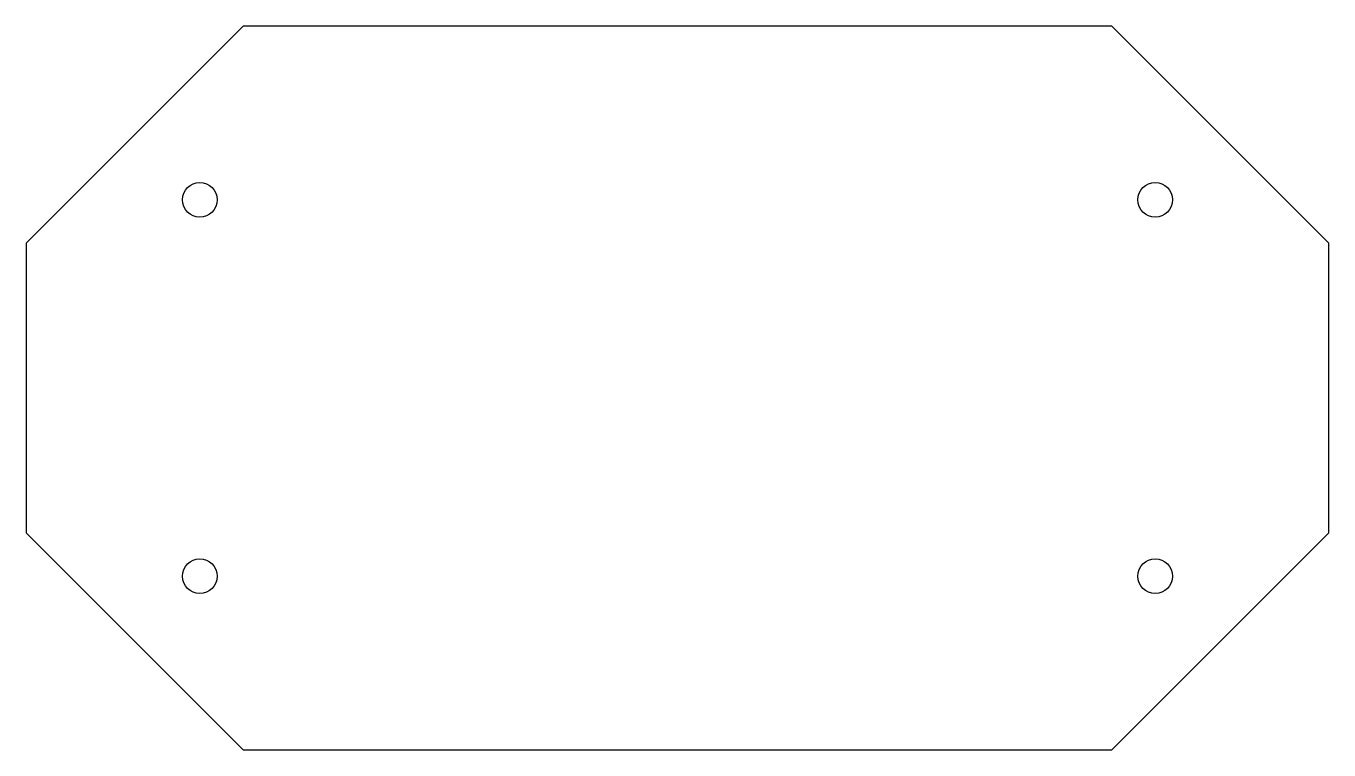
# Model space of a CAD drawing. Extents: x 0 to 90, y 0 to 50.
import ezdxf

# ---------------------------------------------------------------- set-up
doc = ezdxf.new("R2010")
doc.units = 0
doc.layers.add('Sketch', color=7, linetype='CONTINUOUS')

msp = doc.modelspace()

# ---------------------------------------------------------------- linework, layer by layer
at = {"layer": 'Sketch'}
for p, q in [((15, 50), (0, 35)), ((75, 50), (15, 50)), ((90, 35), (75, 50)), ((0, 35), (0, 15)), ((90, 15), (90, 35)), ((0, 15), (15, 0)), ((75, 0), (90, 15)), ((15, 0), (75, 0))]:
    msp.add_line(p, q, dxfattribs=at)
for centre in [(12, 38), (78, 38), (12, 12), (78, 12)]:
    msp.add_circle(centre, 1.2, dxfattribs=at)

doc.saveas('drawing.dxf')
